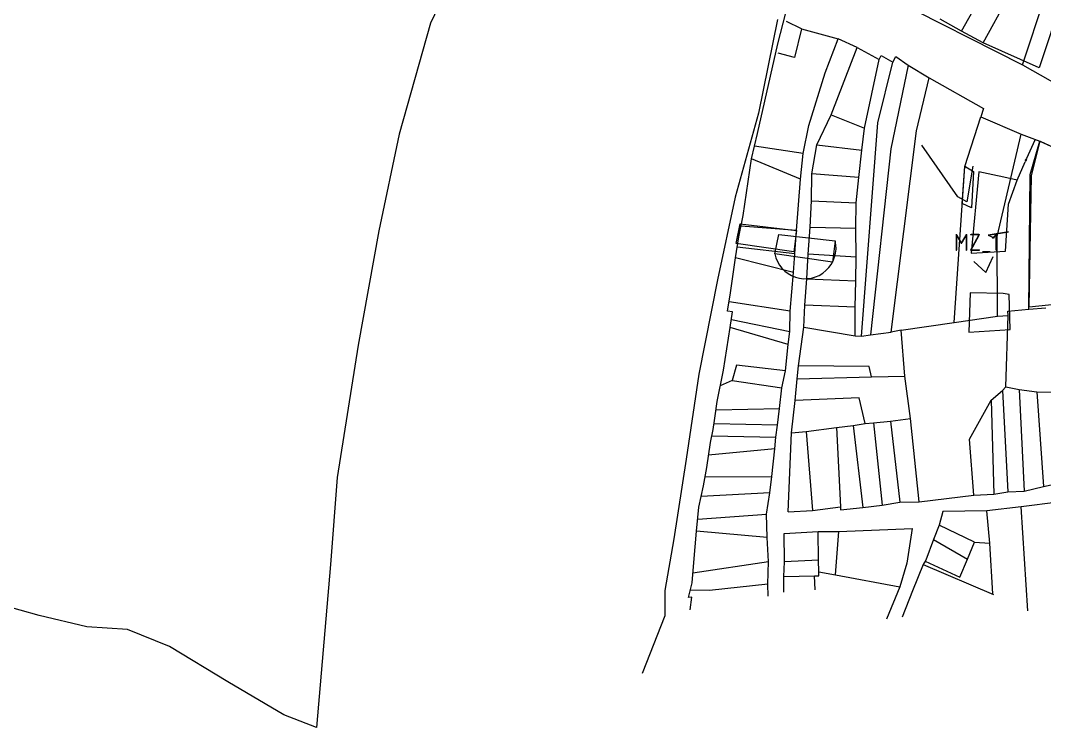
# Model space of a CAD drawing. Header units: millimetres. Extents: x 1956 to 626126, y 2654 to 1331070.
# Drawn here: x 625080.7 to 625439.8, y 1329177.7 to 1329425.7 of the extents above; entities that cross this region are included whole.
import ezdxf

# ---------------------------------------------------------------- set-up
doc = ezdxf.new("R2010")
doc.units = ezdxf.units.MM
doc.styles.add('MtXpl_ISOCP', font='isocp___.ttf')
doc.styles.add('ROMANS', font='ROMANS', dxfattribs={"height": 0.2})

# ---------------------------------------------------------------- blocks, each defined once
blk = doc.blocks.new('_ARCHTICK')
at = {"color": 0, "linetype": 'ByBlock', "const_width": 0.15}
blk.add_lwpolyline([(-0.5, -0.5), (0.5, 0.5)], dxfattribs=at)

msp = doc.modelspace()

# ---------------------------------------------------------------- linework, layer by layer
at = {"color": 1, "lineweight": 0}
for p, q in [((625462.81, 1329484.84), (625438.01, 1329409.1)), ((625432.13, 1329410.14), (625449.05, 1329461.35)), ((625239, 1329455.16), (625224.48, 1329424.82)), ((625355.14, 1329449.3), (625432.13, 1329410.14)), ((625410.75, 1329422.04), (625425.71, 1329448.68)), ((625418.28, 1329417.89), (625433.16, 1329444.76)), ((625346.3, 1329417.54), (625349.11, 1329428.41)), ((625224.48, 1329424.82), (625213.58, 1329385.85)), ((625346.16, 1329426.11), (625339.53, 1329393.27)), ((625354.66, 1329422.86), (625349.31, 1329425.36)), ((625410.75, 1329422.04), (625403.22, 1329426.19)), ((625354.66, 1329422.86), (625352.2, 1329412.7)), ((625354.66, 1329422.86), (625367.46, 1329419.28)), ((625418.28, 1329417.89), (625410.75, 1329422.04)), ((625339.24, 1329386.12), (625346.3, 1329417.54)), ((625362.89, 1329407.34), (625367.46, 1329419.28)), ((625365.01, 1329392.66), (625374.11, 1329416.31)), ((625374.11, 1329416.31), (625367.46, 1329419.28)), ((625374.11, 1329416.31), (625381.81, 1329412.05)), ((625438.01, 1329409.1), (625418.28, 1329417.89)), ((625352.2, 1329412.7), (625346.45, 1329414.28)), ((625381.81, 1329412.05), (625382.6, 1329413.49)), ((625382.6, 1329413.49), (625386.6, 1329411.11)), ((625386.6, 1329411.11), (625387.68, 1329413.11)), ((625387.68, 1329413.11), (625392.04, 1329410.01)), ((625376.68, 1329387.94), (625381.81, 1329412.05)), ((625381.44, 1329389.82), (625386.6, 1329411.11)), ((625392.04, 1329410.01), (625385.99, 1329380.72)), ((625392.04, 1329410.01), (625399.38, 1329405.67)), ((625432.13, 1329410.14), (625461.46, 1329393.55)), ((625357.19, 1329388.87), (625362.89, 1329407.34)), ((625394.9, 1329387.02), (625399.38, 1329405.67)), ((625399.38, 1329405.67), (625418.38, 1329394.88)), ((625418.38, 1329394.88), (625417.47, 1329391.97)), ((625339.53, 1329393.27), (625331.35, 1329363.73)), ((625359.94, 1329382.07), (625365.01, 1329392.66)), ((625365.01, 1329392.66), (625376.68, 1329387.94)), ((625411.87, 1329374.52), (625417.47, 1329391.97)), ((625417.47, 1329391.97), (625431.62, 1329385.91)), ((625355.23, 1329379.12), (625357.19, 1329388.87)), ((625375.67, 1329315.03), (625381.44, 1329389.82)), ((625375.77, 1329380.23), (625376.68, 1329387.94)), ((625213.58, 1329385.85), (625206.45, 1329352)), ((625337.09, 1329377.17), (625339.24, 1329386.12)), ((625386.08, 1329316.44), (625394.9, 1329387.02)), ((625423.26, 1329349.96), (625431.62, 1329385.91)), ((625431.62, 1329385.91), (625438.16, 1329383.43)), ((625355.23, 1329379.12), (625338.16, 1329381.65)), ((625358.28, 1329371.97), (625359.94, 1329382.07)), ((625359.94, 1329382.07), (625375.77, 1329380.23)), ((625374.67, 1329370.71), (625375.77, 1329380.23)), ((625385.99, 1329380.72), (625378.85, 1329315.5)), ((625434.83, 1329371.69), (625438.16, 1329383.43)), ((625438.16, 1329383.43), (625445.91, 1329379.93)), ((625334.11, 1329357.31), (625337.09, 1329377.17)), ((625354.3, 1329370.02), (625337.09, 1329377.17)), ((625354.3, 1329370.02), (625355.23, 1329379.12)), ((625408.11, 1329319.79), (625411.87, 1329374.52)), ((625352.9, 1329352.08), (625354.3, 1329370.02)), ((625358.07, 1329362.45), (625358.28, 1329371.97)), ((625374.67, 1329370.71), (625358.28, 1329371.97)), ((625373.8, 1329361.72), (625374.67, 1329370.71)), ((625434.32, 1329324.49), (625434.83, 1329371.69)), ((625331.35, 1329363.73), (625325.21, 1329334.71)), ((625357.66, 1329353.25), (625358.07, 1329362.45)), ((625358.07, 1329362.45), (625373.8, 1329361.72)), ((625373.72, 1329352.85), (625373.8, 1329361.72)), ((625332.65, 1329349.84), (625334.11, 1329357.31)), ((625206.45, 1329352), (625199.12, 1329311.79)), ((625352.9, 1329352.08), (625333.38, 1329353.58)), ((625352.29, 1329343.93), (625352.9, 1329352.08)), ((625357.01, 1329343.78), (625357.66, 1329353.25)), ((625357.66, 1329353.25), (625373.72, 1329352.85)), ((625373.76, 1329342.69), (625373.72, 1329352.85)), ((625331.52, 1329342.5), (625332.65, 1329349.84)), ((625423.37, 1329322.06), (625423.26, 1329349.96)), ((625352.29, 1329343.93), (625332.09, 1329346.17)), ((625329.73, 1329330.24), (625331.52, 1329342.5)), ((625351.8, 1329337.34), (625331.52, 1329342.5)), ((625351.8, 1329337.34), (625352.29, 1329343.93)), ((625356.48, 1329335.17), (625357.01, 1329343.78)), ((625373.76, 1329342.69), (625357.01, 1329343.78)), ((625373.61, 1329334.38), (625373.76, 1329342.69)), ((625350.69, 1329323.8), (625351.8, 1329337.34)), ((625325.21, 1329334.71), (625318.58, 1329301.62)), ((625355.79, 1329325.93), (625356.48, 1329335.17)), ((625356.48, 1329335.17), (625373.61, 1329334.38)), ((625373.42, 1329325.13), (625373.61, 1329334.38)), ((625328.68, 1329323.82), (625329.73, 1329330.24)), ((625350.69, 1329323.8), (625329.2, 1329327.03)), ((625330.39, 1329323.52), (625328.68, 1329323.82)), ((625329.66, 1329318.09), (625330.39, 1329323.52)), ((625350.55, 1329316.68), (625350.69, 1329323.8)), ((625355.38, 1329318.2), (625355.79, 1329325.93)), ((625373.42, 1329325.13), (625355.79, 1329325.93)), ((625373.41, 1329315.12), (625373.42, 1329325.13)), ((625426.92, 1329323.75), (625434.32, 1329324.49)), ((625427.08, 1329322.22), (625426.92, 1329323.75)), ((625434.32, 1329324.49), (625440.24, 1329324.91)), ((625330.02, 1329320.8), (625350.55, 1329316.68)), ((625389.61, 1329317.08), (625408.11, 1329319.79)), ((625408.11, 1329319.79), (625423.37, 1329322.06)), ((625423.37, 1329322.06), (625427.08, 1329322.22)), ((625426.25, 1329297.23), (625427.08, 1329322.22)), ((625327.22, 1329303.13), (625329.66, 1329318.09)), ((625349.96, 1329312.07), (625329.66, 1329318.09)), ((625349.96, 1329312.07), (625350.55, 1329316.68)), ((625353.6, 1329304.57), (625355.38, 1329318.2)), ((625355.38, 1329318.2), (625373.41, 1329315.12)), ((625375.67, 1329315.03), (625378.85, 1329315.5)), ((625378.85, 1329315.5), (625386.08, 1329316.44)), ((625389.61, 1329317.08), (625386.08, 1329316.44)), ((625390.84, 1329300.97), (625389.61, 1329317.08)), ((625199.12, 1329311.79), (625191.82, 1329265.47)), ((625349, 1329302.87), (625349.96, 1329312.07)), ((625373.41, 1329315.12), (625375.67, 1329315.03)), ((625331.82, 1329304.8), (625330.35, 1329299.42)), ((625349, 1329302.87), (625331.82, 1329304.8)), ((625353.06, 1329300.03), (625353.6, 1329304.57)), ((625378.3, 1329304.4), (625353.6, 1329304.57)), ((625318.58, 1329301.62), (625314.22, 1329271.85)), ((625325.05, 1329292.13), (625327.22, 1329303.13)), ((625347.67, 1329296.93), (625349, 1329302.87)), ((625379.14, 1329300.79), (625378.3, 1329304.4)), ((625379.14, 1329300.79), (625390.84, 1329300.97)), ((625392.78, 1329286.17), (625390.84, 1329300.97)), ((625330.35, 1329299.42), (625326.13, 1329297.63)), ((625330.35, 1329299.42), (625347.67, 1329296.93)), ((625352.43, 1329292.38), (625353.06, 1329300.03)), ((625353.06, 1329300.03), (625379.14, 1329300.79)), ((625346.9, 1329289.62), (625347.67, 1329296.93)), ((625421.11, 1329292.61), (625425.07, 1329295.96)), ((625425.07, 1329295.96), (625426.25, 1329297.23)), ((625425.07, 1329295.96), (625426.94, 1329260.34)), ((625426.25, 1329297.23), (625430.99, 1329296.31)), ((625430.99, 1329296.31), (625432.71, 1329260.64)), ((625430.99, 1329296.31), (625437.19, 1329295.53)), ((625437.19, 1329295.53), (625439.42, 1329262.23)), ((625437.19, 1329295.53), (625443.37, 1329295.4)), ((625324.28, 1329286.27), (625325.05, 1329292.13)), ((625351.12, 1329281.14), (625352.43, 1329292.38)), ((625374.85, 1329293.37), (625352.43, 1329292.38)), ((625376.99, 1329284.31), (625374.85, 1329293.37)), ((625413.48, 1329278.91), (625421.11, 1329292.61)), ((625421.11, 1329292.61), (625422, 1329259.6)), ((625324.66, 1329289.2), (625346.9, 1329289.62)), ((625346.15, 1329283.81), (625346.9, 1329289.62)), ((625323.68, 1329282.27), (625324.28, 1329286.27)), ((625346.15, 1329283.81), (625323.98, 1329284.27)), ((625345.58, 1329279.61), (625346.15, 1329283.81)), ((625366.91, 1329282.95), (625372.71, 1329283.65)), ((625372.71, 1329283.65), (625376.99, 1329284.31)), ((625372.71, 1329283.65), (625376.12, 1329254.86)), ((625376.99, 1329284.31), (625379.81, 1329284.57)), ((625379.81, 1329284.57), (625385.81, 1329285.17)), ((625379.81, 1329284.57), (625382.89, 1329255.76)), ((625385.81, 1329285.17), (625392.78, 1329286.17)), ((625385.81, 1329285.17), (625389.13, 1329256.73)), ((625395.84, 1329256.94), (625392.78, 1329286.17)), ((625322.68, 1329277.73), (625323.68, 1329282.27)), ((625323.18, 1329280), (625345.58, 1329279.61)), ((625345.26, 1329275.51), (625345.58, 1329279.61)), ((625349.92, 1329253.42), (625351.12, 1329281.14)), ((625351.12, 1329281.14), (625356.3, 1329281.54)), ((625356.3, 1329281.54), (625366.91, 1329282.95)), ((625356.3, 1329281.54), (625358.53, 1329253.89)), ((625366.91, 1329282.95), (625368.34, 1329255.17)), ((625321.44, 1329268.89), (625322.68, 1329277.73)), ((625415.02, 1329259.26), (625413.48, 1329278.91)), ((625345.26, 1329275.51), (625322.06, 1329273.31)), ((625344.26, 1329265.81), (625345.26, 1329275.51)), ((625314.22, 1329271.85), (625309.84, 1329243.86)), ((625320.22, 1329262.46), (625321.44, 1329268.89)), ((625191.82, 1329265.47), (625189.5, 1329234.95)), ((625320.83, 1329265.68), (625344.26, 1329265.81)), ((625343.49, 1329260.02), (625344.26, 1329265.81)), ((625318.63, 1329255.06), (625320.22, 1329262.46)), ((625432.71, 1329260.64), (625439.42, 1329262.23)), ((625439.42, 1329262.23), (625446.36, 1329263.76)), ((625343.49, 1329260.02), (625319.43, 1329258.76)), ((625342.38, 1329252.58), (625343.49, 1329260.02)), ((625395.84, 1329256.94), (625415.02, 1329259.26)), ((625415.02, 1329259.26), (625422, 1329259.6)), ((625422, 1329259.6), (625426.94, 1329260.34)), ((625426.94, 1329260.34), (625432.71, 1329260.64)), ((625317.82, 1329246.56), (625318.63, 1329255.06)), ((625358.53, 1329253.89), (625368.34, 1329255.17)), ((625368.34, 1329255.17), (625368.31, 1329254.12)), ((625368.31, 1329254.12), (625376.12, 1329254.86)), ((625376.12, 1329254.86), (625382.89, 1329255.76)), ((625382.89, 1329255.76), (625389.13, 1329256.73)), ((625389.13, 1329256.73), (625395.84, 1329256.94)), ((625431.7, 1329255.13), (625419.65, 1329253.72)), ((625444.66, 1329256.79), (625431.7, 1329255.13)), ((625433.99, 1329218.66), (625431.7, 1329255.13)), ((625318.23, 1329250.81), (625342.38, 1329252.58)), ((625342.63, 1329244.42), (625342.38, 1329252.58)), ((625349.92, 1329253.42), (625358.53, 1329253.89)), ((625404.15, 1329253.51), (625402.85, 1329248.74)), ((625419.65, 1329253.72), (625404.15, 1329253.51)), ((625420.61, 1329242.37), (625419.65, 1329253.72)), ((625367.69, 1329246.46), (625393.42, 1329247.59)), ((625393.42, 1329247.59), (625391.59, 1329235.41)), ((625402.85, 1329248.74), (625400.95, 1329243.65)), ((625415.32, 1329242.79), (625402.85, 1329248.74)), ((625309.84, 1329243.86), (625306.67, 1329225.79)), ((625316.85, 1329235.61), (625317.82, 1329246.56)), ((625342.63, 1329244.42), (625317.82, 1329246.56)), ((625342.99, 1329235.91), (625342.63, 1329244.42)), ((625348.59, 1329245.79), (625360.47, 1329246.44)), ((625348.71, 1329235.83), (625348.59, 1329245.79)), ((625360.47, 1329246.44), (625367.69, 1329246.46)), ((625360.62, 1329236.46), (625360.47, 1329246.44)), ((625366.55, 1329231.29), (625367.69, 1329246.46)), ((625400.87, 1329243.62), (625398.26, 1329236.44)), ((625400.87, 1329243.62), (625412.87, 1329236.8)), ((625412.87, 1329236.8), (625415.32, 1329242.79)), ((625415.32, 1329242.79), (625420.61, 1329242.37)), ((625421.7, 1329224.59), (625420.61, 1329242.37)), ((625360.62, 1329236.46), (625348.71, 1329235.83)), ((625360.71, 1329232.34), (625360.62, 1329236.46)), ((625398.26, 1329236.44), (625397.22, 1329234.89)), ((625410.17, 1329230.5), (625412.87, 1329236.8)), ((625189.5, 1329234.95), (625184.56, 1329177.72)), ((625316.22, 1329228.46), (625316.85, 1329235.61)), ((625316.53, 1329232.04), (625342.99, 1329235.91)), ((625342.81, 1329228), (625342.99, 1329235.91)), ((625348.44, 1329230.74), (625348.71, 1329235.83)), ((625391.59, 1329235.41), (625389.05, 1329227.06)), ((625397.22, 1329234.89), (625393.52, 1329225.63)), ((625397.22, 1329234.89), (625421.98, 1329224.34)), ((625397.99, 1329236.07), (625410.17, 1329230.5)), ((625348.44, 1329230.74), (625359.23, 1329230.89)), ((625348.47, 1329225.15), (625348.44, 1329230.74)), ((625359.23, 1329230.89), (625360.66, 1329230.94)), ((625359.46, 1329225.99), (625359.23, 1329230.89)), ((625360.66, 1329230.94), (625360.71, 1329232.34)), ((625360.71, 1329232.34), (625366.55, 1329231.29)), ((625366.55, 1329231.29), (625389.05, 1329227.06)), ((625306.67, 1329225.79), (625306.73, 1329216.9)), ((625314.98, 1329223.28), (625316.22, 1329228.46)), ((625322.36, 1329225.76), (625315.6, 1329225.87)), ((625342.81, 1329228), (625322.36, 1329225.76)), ((625342.87, 1329223.81), (625342.81, 1329228)), ((625389.05, 1329227.06), (625384.45, 1329215.79)), ((625393.52, 1329225.63), (625389.93, 1329216.42)), ((625393.52, 1329225.63), (625393.52, 1329225.63)), ((625393.52, 1329225.63), (625393.52, 1329225.63)), ((625316.12, 1329223.45), (625314.98, 1329223.28)), ((625315.63, 1329218.99), (625316.12, 1329223.45)), ((625087.25, 1329217.01), (625074.01, 1329220.74)), ((625104.04, 1329213.05), (625087.25, 1329217.01)), ((625306.73, 1329216.9), (625298.75, 1329196.63)), ((625118.27, 1329212.12), (625104.04, 1329213.05)), ((625133.05, 1329206.12), (625118.27, 1329212.12)), ((625153.46, 1329193.79), (625133.05, 1329206.12)), ((625173.1, 1329182.23), (625153.46, 1329193.79)), ((625184.56, 1329177.72), (625173.1, 1329182.23))]:
    msp.add_line(p, q, dxfattribs=at)
at = {"color": 1, "lineweight": 0, "ltscale": 0.5}
for p, q in [((625436.38, 1329383.79), (625433.56, 1329377.35)), ((625436.38, 1329383.79), (625436.26, 1329383.84)), ((625409.47, 1329363.9), (625396.8, 1329382.01)), ((625435.32, 1329371.34), (625438.26, 1329383.39)), ((625438.26, 1329383.39), (625445.91, 1329379.93)), ((625410.98, 1329361.53), (625411.87, 1329374.52)), ((625414.96, 1329372.7), (625411.87, 1329374.52)), ((625411.87, 1329374.52), (625414.98, 1329372.73)), ((625414.7, 1329374.58), (625412.56, 1329362.07)), ((625430.23, 1329369.76), (625433.05, 1329376.19)), ((625416.84, 1329372.63), (625414.1, 1329344.1)), ((625414.98, 1329372.73), (625414.25, 1329360.07)), ((625421.74, 1329371.57), (625416.84, 1329372.63)), ((625425.62, 1329370.8), (625421.74, 1329371.57)), ((625430.23, 1329369.76), (625425.62, 1329370.8)), ((625427.24, 1329361.28), (625430.23, 1329369.76)), ((625430.23, 1329369.76), (625430.11, 1329369.81)), ((625434.5, 1329325.15), (625435.32, 1329371.34)), ((625412.56, 1329362.07), (625409.47, 1329363.9)), ((625414.25, 1329360.07), (625410.98, 1329361.53)), ((625426.12, 1329344.76), (625427.24, 1329361.28)), ((625331.67, 1329347.52), (625333.15, 1329354.35)), ((625333.15, 1329354.35), (625352.9, 1329352.08)), ((625352.9, 1329352.08), (625351.94, 1329344.61)), ((625420.04, 1329350.45), (625427.24, 1329351.56)), ((625427.24, 1329351.56), (625420.04, 1329350.45)), ((625345.23, 1329343.89), (625346.7, 1329350.72)), ((625345.23, 1329343.89), (625346.7, 1329350.72)), ((625346.7, 1329350.72), (625366.45, 1329348.45)), ((625366.45, 1329348.45), (625365.5, 1329340.98)), ((625366.45, 1329348.45), (625365.5, 1329340.98)), ((625420.04, 1329350.45), (625422.17, 1329349.54)), ((625351.94, 1329344.61), (625331.67, 1329347.52)), ((625414.1, 1329344.1), (625426.12, 1329344.76)), ((625365.5, 1329340.98), (625345.23, 1329343.89)), ((625365.5, 1329340.98), (625345.23, 1329343.89)), ((625419.29, 1329337.34), (625415.01, 1329341.17)), ((625415.01, 1329341.17), (625419.29, 1329337.34)), ((625419.29, 1329337.34), (625421.78, 1329342.94)), ((625413.71, 1329330.24), (625413.31, 1329316.45)), ((625425.29, 1329329.91), (625413.71, 1329330.24)), ((625427.45, 1329329.57), (625425.29, 1329329.91)), ((625427.78, 1329317.32), (625427.45, 1329329.57)), ((625449.22, 1329326.66), (625434.5, 1329325.15)), ((625413.31, 1329316.45), (625427.78, 1329317.32))]:
    msp.add_line(p, q, dxfattribs=at)
msp.add_arc((625355.87, 1329346), 10.86, 191.2267, 13.0145, dxfattribs=at)

# ---------------------------------------------------------------- block references
at = {"color": 1, "lineweight": 0, "ltscale": 0.5, "xscale": 0.5, "yscale": 0.5, "zscale": 0.5}
for p, rotation in [((625436.38, 1329383.79), 66.32981631555688), ((625430.23, 1329369.76), 246.3298163155569)]:
    msp.add_blockref('_ARCHTICK', p, dxfattribs=dict(at, rotation=rotation))

# ---------------------------------------------------------------- texts
at = {"color": 1, "lineweight": 0, "style": 'MtXpl_ISOCP'}
msp.add_text('MZ_1', height=6, rotation=0, dxfattribs=at).set_placement((625408.07, 1329344.9))
at = {"color": 1, "lineweight": 0, "ltscale": 0.5, "insert": (625433.3, 1329376.77), "char_height": 0.2, "attachment_point": 5, "rotation": 66.3298, "style": 'ROMANS'}
msp.add_mtext('\\A1;15.32m.', dxfattribs=at)

doc.saveas('drawing.dxf')
